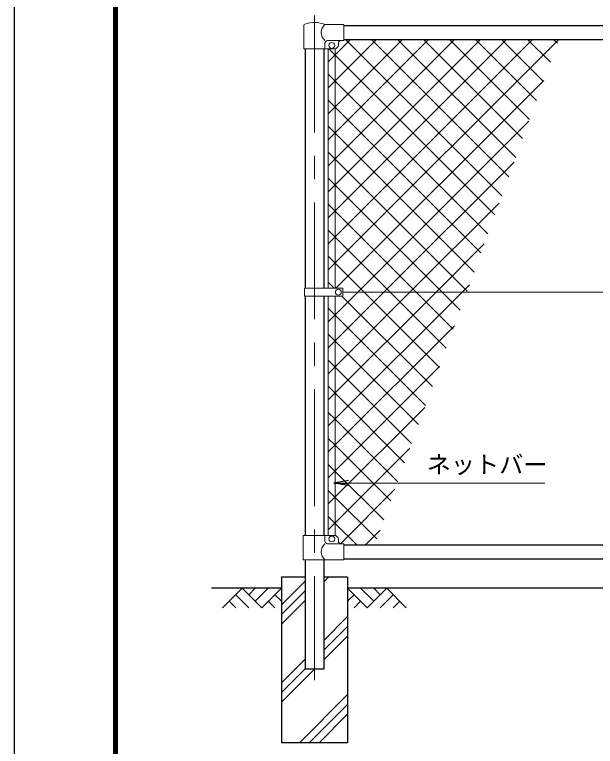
# Model space of a CAD drawing. Units: millimetres, scale not verified. Extents: x -4200 to 4200, y -2970 to 2970.
# Drawn here: x -4200 to -2621, y -1000 to 990 of the extents above; entities that cross this region are included whole.
import ezdxf
from ezdxf.enums import TextEntityAlignment as Align

# ---------------------------------------------------------------- set-up
doc = ezdxf.new("R2010")
doc.units = ezdxf.units.MM
doc.header["$LTSCALE"] = 10
doc.linetypes.add('USER1', pattern=[50.8, 31.75, -6.35, 6.35, -6.35])
for name, color, linetype, lineweight in [('0-1_D-BMK', 2, 'USER1', 13), ('0-2_D-STR1', 1, 'Continuous', 25), ('0-8_D-STR4', 7, 'Continuous', 25), ('0-9_D-BGD', 7, 'Continuous', 25), ('0-A_D-DCR-HCH', 7, 'Continuous', 13), ('0-B_D-STR3', 3, 'Continuous', 13), ('0-C_D-STR2', 7, 'Continuous', 13), ('0-D_D-STR-TXT', 7, 'Continuous', 13), ('0-E_D-TTL', 7, 'Continuous', 25)]:
    doc.layers.add(name, color=color, linetype=linetype, lineweight=lineweight)
doc.layers.add('0-4_0', color=7, linetype='Continuous')
doc.styles.add('ＭＳ ゴシック', font='')
doc.styles.get('ＭＳ ゴシック').set_extended_font_data('MS Gothic')

# ---------------------------------------------------------------- blocks, each defined once
blk = doc.blocks.new('_Open')
at = {"layer": '0-4_0'}
blk.add_line((-10, 1.667), (0, 0), dxfattribs=at)
blk.add_lwpolyline([(-10, -1.667), (0, 0), (-10, 0)], dxfattribs=at)

msp = doc.modelspace()

# ---------------------------------------------------------------- linework, layer by layer
at = {"layer": '0-1_D-BMK'}
msp.add_line((-3384.65, 987.29), (-3384.65, -819.77), dxfattribs=at)
at = {"layer": '0-2_D-STR1'}
for p, q in [((-3304.65, 960.23), (-1464.65, 960.23)), ((-3304.65, 922.23), (-1464.65, 922.23)), ((-3410.05, 897.23), (-3410.05, 245.73)), ((-3359.25, 897.23), (-3359.25, 245.73)), ((-3410.05, 224.73), (-3410.05, -426.77)), ((-3359.25, 224.73), (-3359.25, -426.77)), ((-3304.65, -451.77), (-1464.65, -451.77)), ((-3410.05, -492.77), (-3410.05, -789.77)), ((-3359.25, -492.77), (-3359.25, -789.77)), ((-3304.65, -489.77), (-1464.65, -489.77)), ((-3359.25, -789.77), (-3410.05, -789.77))]:
    msp.add_line(p, q, dxfattribs=at)
at = {"layer": '0-8_D-STR4'}
for p, q in [((-3474.65, -539.77), (-3474.65, -989.77)), ((-3410.05, -539.77), (-3474.65, -539.77)), ((-3294.65, -539.77), (-3359.25, -539.77)), ((-3294.65, -539.77), (-3294.65, -989.77)), ((-3294.65, -989.77), (-3474.65, -989.77))]:
    msp.add_line(p, q, dxfattribs=at)
at = {"layer": '0-9_D-BGD'}
for p, q in [((-3474.65, -569.77), (-3664.65, -569.77)), ((-1474.65, -569.77), (-3294.65, -569.77))]:
    msp.add_line(p, q, dxfattribs=at)
at = {"layer": '0-A_D-DCR-HCH'}
for p, q in [((-3474.65, -614.88), (-3410.05, -550.28)), ((-3359.25, -552.51), (-3346.52, -539.77)), ((-3581.08, -569.77), (-3634.29, -622.99)), ((-3581.08, -569.77), (-3527.87, -622.99)), ((-3563.34, -587.51), (-3545.6, -569.77)), ((-3545.6, -605.25), (-3510.13, -569.77)), ((-3527.87, -622.99), (-3474.65, -569.77)), ((-3474.65, -641.39), (-3410.05, -576.79)), ((-3241.44, -622.99), (-3294.65, -569.77)), ((-3223.7, -605.25), (-3259.18, -569.77)), ((-3188.23, -569.77), (-3241.44, -622.99)), ((-3205.87, -587.6), (-3223.7, -569.77)), ((-3188.23, -569.77), (-3135.02, -622.99)), ((-3598.82, -587.51), (-3563.18, -622.99)), ((-3492.39, -587.51), (-3474.65, -605.17)), ((-3276.92, -587.51), (-3294.65, -605.17)), ((-3170.49, -587.51), (-3206.13, -622.99)), ((-3616.55, -605.25), (-3598.73, -622.99)), ((-3510.13, -605.25), (-3492.31, -622.99)), ((-3474.65, -667.91), (-3410.05, -603.31)), ((-3259.18, -605.25), (-3277, -622.99)), ((-3152.76, -605.25), (-3170.57, -622.99)), ((-3359.25, -711.61), (-3294.65, -647.01)), ((-3359.25, -738.12), (-3294.65, -673.52)), ((-3359.25, -764.64), (-3294.65, -700.04)), ((-3474.65, -827.01), (-3410.05, -762.41)), ((-3474.65, -853.52), (-3410.05, -788.92)), ((-3474.65, -880.04), (-3384.39, -789.77)), ((-3425.29, -989.77), (-3294.65, -859.14)), ((-3398.77, -989.77), (-3294.65, -885.66)), ((-3372.25, -989.77), (-3294.65, -912.17))]:
    msp.add_line(p, q, dxfattribs=at)
at = {"layer": '0-B_D-STR3'}
for p, q in [((-3413.2, 897.23), (-3413.2, 960.92)), ((-3304.65, 963.23), (-3356.1, 963.23)), ((-3304.65, 963.23), (-3304.65, 919.23)), ((-3304.65, 919.23), (-3349.1, 919.23)), ((-3413.2, 897.23), (-3329.65, 897.23)), ((-3356.1, 897.23), (-3356.1, 912.23)), ((-3347.15, 897.23), (-3347.15, 245.73)), ((-3328.15, 897.23), (-3328.15, 245.73)), ((-3319.65, 912.23), (-3319.65, 907.23)), ((-3412.15, 224.73), (-3412.15, 245.73)), ((-3307.66, 224.73), (-3412.15, 224.73)), ((-3347.15, 224.73), (-3347.15, -426.77)), ((-3328.15, 224.73), (-3328.15, -426.89)), ((-3307.66, 235.23), (-1467.15, 235.23)), ((-3415.6, -426.77), (-3329.65, -426.77)), ((-3415.6, -492.77), (-3415.6, -426.77)), ((-3356.1, -426.77), (-3356.1, -441.77)), ((-3319.65, -436.77), (-3319.65, -441.77)), ((-3304.65, -448.77), (-3349.1, -448.77)), ((-3304.65, -448.77), (-3304.65, -492.77)), ((-3304.65, -492.77), (-3415.6, -492.77))]:
    msp.add_line(p, q, dxfattribs=at)
msp.add_lwpolyline([(-3307.66, 224.73), (-3307.66, 245.73), (-3412.15, 245.73)], dxfattribs=at)
for centre in [(-3337.65, 906.23), (-3319.66, 235.23), (-3337.65, -435.77)]:
    msp.add_circle(centre, 8, dxfattribs=at)
for centre, radius, start, end in [((-3409.9, 960.92), 3.3, 109.22051, 180), ((-3384.65, 888.49), 80, 69.0916, 109.22051), ((-3337.91, 941.23), 28.55, 129.59418, 230.40582), ((-3349.1, 912.23), 7, 90, 180), ((-3312.65, 912.23), 7, 90, 180), ((-3329.65, 907.23), 10, 270, 0), ((-3329.65, -436.77), 10, 0, 90), ((-3337.91, -470.77), 28.55, 129.59418, 230.40582), ((-3349.1, -441.77), 7, 180, 270), ((-3312.65, -441.77), 7, 180, 270)]:
    msp.add_arc(centre, radius, start, end, dxfattribs=at)
at = {"layer": '0-C_D-STR2'}
for p, q in [((-3328.15, 880.59), (-3286.51, 922.23)), ((-3328.15, 809.88), (-3215.8, 922.23)), ((-3328.15, 739.16), (-3145.09, 922.23)), ((-3328.15, 668.45), (-3074.38, 922.23)), ((-3328.15, 597.74), (-3003.67, 922.23)), ((-3328.15, 527.03), (-2932.96, 922.23)), ((-3328.15, 456.32), (-2862.25, 922.23)), ((-3328.15, 385.61), (-2791.54, 922.23)), ((-3328.15, 314.9), (-2720.83, 922.23)), ((-2875.36, 497.37), (-3300.22, 922.23)), ((-2856.49, 549.21), (-3229.51, 922.23)), ((-2837.63, 601.05), (-3158.8, 922.23)), ((-2818.76, 652.9), (-3088.09, 922.23)), ((-2799.89, 704.74), (-3017.38, 922.23)), ((-2781.02, 756.58), (-2946.67, 922.23)), ((-2762.15, 808.42), (-2875.96, 922.23)), ((-2743.28, 860.26), (-2805.25, 922.23)), ((-2724.41, 912.1), (-2734.53, 922.23)), ((-3347.15, 861.59), (-3328.15, 880.59)), ((-3328.15, 808.74), (-3347.15, 827.74)), ((-3347.15, 790.88), (-3328.15, 809.88)), ((-2913.1, 393.69), (-3328.15, 808.74)), ((-3326.62, 245.73), (-2761.14, 811.21)), ((-3328.15, 738.03), (-3347.15, 757.03)), ((-3347.15, 720.16), (-3328.15, 739.16)), ((-2931.97, 341.84), (-3328.15, 738.03)), ((-3266.41, 235.23), (-2801.6, 700.03)), ((-3328.15, 667.32), (-3347.15, 686.32)), ((-3347.15, 649.45), (-3328.15, 668.45)), ((-2950.84, 290), (-3328.15, 667.32)), ((-3328.15, 596.61), (-3347.15, 615.61)), ((-3347.15, 578.74), (-3328.15, 597.74)), ((-2969.71, 238.16), (-3328.15, 596.61)), ((-3195.7, 235.23), (-2842.06, 588.86)), ((-3328.15, 525.9), (-3347.15, 544.9)), ((-3347.15, 508.03), (-3328.15, 527.03)), ((-3037.48, 235.23), (-3328.15, 525.9)), ((-3124.99, 235.23), (-2882.53, 477.68)), ((-3328.15, 455.19), (-3347.15, 474.19)), ((-3347.15, 437.32), (-3328.15, 456.32)), ((-3108.19, 235.23), (-3328.15, 455.19)), ((-3328.15, 384.48), (-3347.15, 403.48)), ((-3347.15, 366.61), (-3328.15, 385.61)), ((-3178.91, 235.23), (-3328.15, 384.48)), ((-3054.28, 235.23), (-2922.99, 366.51)), ((-3328.15, 313.76), (-3347.15, 332.76)), ((-3347.15, 295.9), (-3328.15, 314.9)), ((-3249.62, 235.23), (-3328.15, 313.76)), ((-3330.83, 245.73), (-3347.15, 262.05)), ((-2983.56, 235.23), (-2963.46, 255.33)), ((-3328.15, 173.48), (-3266.41, 235.23)), ((-3328.15, 102.77), (-3195.7, 235.23)), ((-3328.15, 32.06), (-3124.99, 235.23)), ((-3328.15, -38.65), (-3054.28, 235.23)), ((-3328.15, -109.36), (-2983.56, 235.23)), ((-3064.05, -21.05), (-3309.83, 224.73)), ((-3045.18, 30.79), (-3249.62, 235.23)), ((-3026.31, 82.64), (-3178.91, 235.23)), ((-3007.45, 134.48), (-3108.19, 235.23)), ((-2988.58, 186.32), (-3037.48, 235.23)), ((-3328.15, 172.34), (-3347.15, 191.34)), ((-3347.15, 154.48), (-3328.15, 173.48)), ((-3082.92, -72.89), (-3328.15, 172.34)), ((-3328.15, -180.07), (-3003.92, 144.16)), ((-3328.15, 101.63), (-3347.15, 120.63)), ((-3347.15, 83.77), (-3328.15, 102.77)), ((-3101.79, -124.73), (-3328.15, 101.63)), ((-3328.15, 30.92), (-3347.15, 49.92)), ((-3347.15, 13.06), (-3328.15, 32.06)), ((-3328.15, -250.78), (-3044.39, 32.98)), ((-3120.66, -176.57), (-3328.15, 30.92)), ((-3328.15, -39.79), (-3347.15, -20.79)), ((-3347.15, -57.65), (-3328.15, -38.65)), ((-3139.53, -228.42), (-3328.15, -39.79)), ((-3328.15, -321.5), (-3084.85, -78.19)), ((-3328.15, -110.5), (-3347.15, -91.5)), ((-3347.15, -128.36), (-3328.15, -109.36)), ((-3158.4, -280.26), (-3328.15, -110.5)), ((-3328.15, -181.21), (-3347.15, -162.21)), ((-3347.15, -199.07), (-3328.15, -180.07)), ((-3177.27, -332.1), (-3328.15, -181.21)), ((-3328.15, -392.21), (-3125.32, -189.37)), ((-3328.15, -251.92), (-3347.15, -232.92)), ((-3347.15, -269.78), (-3328.15, -250.78)), ((-3196.13, -383.94), (-3328.15, -251.92)), ((-3328.15, -322.63), (-3347.15, -303.63)), ((-3313.9, -448.66), (-3165.78, -300.54)), ((-3347.15, -340.5), (-3328.15, -321.5)), ((-3215, -435.78), (-3328.15, -322.63)), ((-3347.15, -411.21), (-3328.15, -392.21)), ((-3246.3, -451.77), (-3206.24, -411.72))]:
    msp.add_line(p, q, dxfattribs=at)
for points in [[(-2894.23, 445.53), (-3328.15, 879.45), (-3345.93, 897.23)], [(-3269.72, -451.77), (-3328.15, -393.34), (-3347.15, -374.34)]]:
    msp.add_lwpolyline(points, dxfattribs=at)
at = {"layer": '0-D_D-STR-TXT'}
msp.add_line((-2758.78, -283.87), (-3329.9, -283.87), dxfattribs=at)
at = {"layer": '0-E_D-TTL', "color": 2}
msp.add_lwpolyline([(-4199.68, 2970.23), (4200.32, 2970.23), (4200.32, -2969.77), (-4199.68, -2969.77)], close=True, dxfattribs=at)
at = {"layer": '0-E_D-TTL'}
for points in [[(-3929.68, 2750.23), (3930.32, 2750.23), (3930.32, -2749.77), (-3929.68, -2749.77)], [(-3927.18, 2747.73), (3927.82, 2747.73), (3927.82, -2747.27), (-3927.18, -2747.27)], [(-3924.68, 2745.23), (3925.32, 2745.23), (3925.32, -2744.77), (-3924.68, -2744.77)], [(-3922.18, 2742.73), (3922.82, 2742.73), (3922.82, -2742.27), (-3922.18, -2742.27)], [(-3919.68, 2740.23), (3920.32, 2740.23), (3920.32, -2739.77), (-3919.68, -2739.77)]]:
    msp.add_lwpolyline(points, close=True, dxfattribs=at)

# ---------------------------------------------------------------- block references
at = {"layer": '0-D_D-STR-TXT', "xscale": 4, "yscale": 4, "rotation": 180}
msp.add_blockref('_Open', (-3331.9, -283.87), dxfattribs=at)

# ---------------------------------------------------------------- texts
at = {"layer": '0-D_D-STR-TXT', "style": 'ＭＳ ゴシック'}
msp.add_text('ネットバー', height=48.09, dxfattribs=at).set_placement((-3079.34, -271.92), align=Align.BOTTOM_LEFT)

doc.saveas('drawing.dxf')
